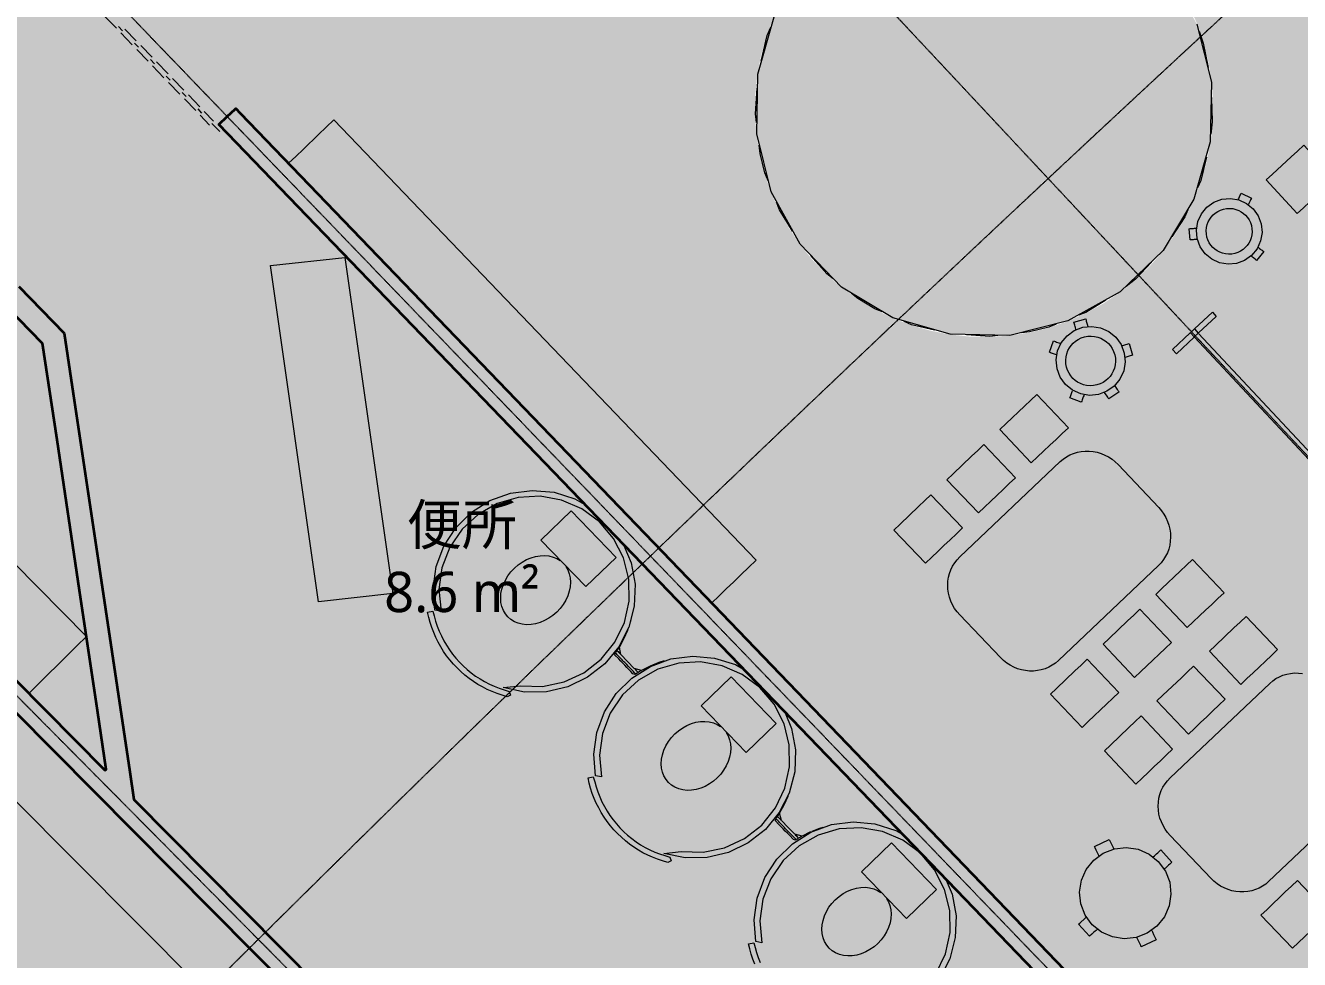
# Model space of a CAD drawing. Header units: millimetres. Extents: x -100577 to 287200, y -212120 to 238461.
# Drawn here: x 69959 to 76641, y 43158 to 48057 of the extents above; entities that cross this region are included whole.
import ezdxf

# ---------------------------------------------------------------- set-up
doc = ezdxf.new("R2010")
doc.units = ezdxf.units.MM
doc.linetypes.add('DASHDOT', pattern=[3.556, 2.54, -0.508, 0, -0.508])
for name, color, linetype, lineweight in [('01_切断（構造・壁）', 7, 'Continuous', 35), ('02_切断（家具）', 8, 'Continuous', 18), ('06_部屋の色', 8, 'Continuous', 0), ('07_切断（建具）', 7, 'Continuous', 18), ('10_見えがかり', 7, 'Continuous', 13), ('11_見えがかり（家具）', 8, 'Continuous', 9), ('40_通り芯', 1, 'DASHDOT', 9), ('60_部屋名・面積', 7, 'Continuous', 13), ('70_断面の位置', 6, 'DASHDOT', 9)]:
    doc.layers.add(name, color=color, linetype=linetype, lineweight=lineweight)
doc.styles.add('JP', font='NotoSansCJKjp-Regular.otf')

msp = doc.modelspace()

# ---------------------------------------------------------------- hatches: boundary and pattern name
at = {"layer": '02_切断（家具）'}
msp.add_hatch(color=8, dxfattribs=at).paths.add_polyline_path([(67074.3, 47488.2), (67125.2, 47538.5), (67379.3, 47789.8), (67862.4, 47300.3), (70277.9, 44852.4), (70227.6, 44802.7), (69976.1, 44553.9), (67557.9, 46999.2)])
at = {"layer": '06_部屋の色', "true_color": 0xe9dfcf}
for points in [[(72573.6, 54580.1), (81121.7, 45167.3), (80091.1, 44217.5), (80114.8, 44191.8), (79084.4, 43242.2), (79060.5, 43267.7), (75806.3, 46747.5), (75857.8, 46797.3), (75926.6, 46876.4), (75988.2, 46961.2), (76042.2, 47051.1), (76088.1, 47145.3), (76125.7, 47243.1), (76154.6, 47343.9), (76174.6, 47446.8), (76185.6, 47551.1), (76187.4, 47655.9), (76180.1, 47760.5), (76163.7, 47864), (76138.3, 47965.7), (76104.2, 48064.8), (76061.6, 48160.6), (76010.7, 48252.3), (75952.1, 48339.2), (75886.1, 48420.7), (75813.3, 48496.1), (75734.2, 48564.8), (75649.4, 48626.5), (75559.5, 48680.4), (75465.3, 48726.4), (75367.4, 48764), (75266.7, 48792.9), (75163.8, 48812.9), (75059.5, 48823.8), (74954.7, 48825.7), (74850.1, 48818.3), (74746.6, 48801.9), (74644.9, 48776.6), (74545.8, 48742.5), (74450, 48699.8), (74358.3, 48649), (74271.4, 48590.4), (74189.9, 48524.4), (74166.1, 48501.4), (70375.6, 52554.5)], [(68641.1, 50908.4), (70375.6, 52554.5), (74166.1, 48501.4), (74114.5, 48451.6), (74045.7, 48372.5), (73984.1, 48287.7), (73930.1, 48197.8), (73884.2, 48103.6), (73846.6, 48005.7), (73817.7, 47904.9), (73797.7, 47802), (73786.8, 47697.8), (73784.9, 47593), (73792.2, 47488.4), (73808.6, 47384.9), (73834, 47283.1), (73868.1, 47184), (73910.8, 47088.3), (73961.6, 46996.6), (74020.2, 46909.7), (74086.2, 46828.2), (74159, 46752.8), (74238.1, 46684), (74322.9, 46622.4), (74412.8, 46568.4), (74507, 46522.4), (74604.9, 46484.9), (74705.6, 46456), (74808.5, 46436), (74912.8, 46425), (75017.6, 46423.2), (75122.2, 46430.5), (75225.7, 46446.9), (75327.4, 46472.3), (75426.6, 46506.4), (75522.3, 46549), (75614, 46599.9), (75700.9, 46658.5), (75782.4, 46724.4), (75806.3, 46747.5), (79060.5, 43267.7), (78044, 42303), (78068.1, 42277.6), (77051.7, 41313.1), (77027.4, 41338.3), (67549.2, 51180.5), (67984.8, 51593.9)], [(75022.7, 39379.3), (65401.5, 49081.7), (67549.2, 51180.5), (77027.4, 41338.3), (76025.1, 40358.8), (76049.5, 40333.7), (75047.4, 39354.4)], [(68009.5, 49121.6), (68121.8, 49230.8), (68234.1, 49339.9), (68306.9, 49410.5), (68444.3, 49543.5), (68459.1, 49557.8), (68467.2, 49565.7), (68797.1, 49884.2), (71155.8, 47434.9), (71503.1, 44985.9), (74997.7, 41409.8), (74944.7, 41358), (74848.9, 41264.2), (74569, 40989.6), (74520.3, 40941.7), (74421.2, 40844.2), (74404.4, 40827.5), (74308.6, 40733.1), (74282.4, 40707.2), (73991.7, 40419.6), (70470.5, 43970.6), (70105.3, 46416.3), (67729, 48848), (67730.5, 48849.4), (67932.6, 49046.7)], [(65401.5, 49081.7), (75022.7, 39379.3), (74034.8, 38385.2), (74059.6, 38360.5), (73071.9, 37366.6), (73046.9, 37391.1), (69643.3, 40724.5), (69656.9, 40737.7), (69725.7, 40816.8), (69787.3, 40901.6), (69841.3, 40991.4), (69887.2, 41085.7), (69924.8, 41183.5), (69953.7, 41284.3), (69973.7, 41387.2), (69984.7, 41491.5), (69986.5, 41596.3), (69979.2, 41700.8), (69962.8, 41804.4), (69937.4, 41906.1), (69903.3, 42005.2), (69860.7, 42101), (69809.8, 42192.7), (69751.2, 42279.6), (69685.2, 42361), (69612.4, 42436.4), (69533.3, 42505.2), (69448.5, 42566.8), (69358.6, 42620.8), (69264.4, 42666.8), (69166.6, 42704.4), (69065.8, 42733.3), (68962.9, 42753.3), (68858.6, 42764.2), (68753.8, 42766), (68649.2, 42758.7), (68545.7, 42742.3), (68444, 42717), (68344.9, 42682.8), (68249.1, 42640.2), (68157.4, 42589.4), (68070.5, 42530.8), (67989, 42464.8), (67927.2, 42405.1), (63284.8, 46951.8)]]:
    msp.add_hatch(color=8, dxfattribs=at).paths.add_polyline_path(points)
at = {"layer": '06_部屋の色', "true_color": 0x6fa96e}
h = msp.add_hatch(color=8, dxfattribs=at)
h.paths.add_polyline_path([(70957.1, 51933.9), (71070.8, 52040.2), (71300, 52253.9), (71529.5, 52467.2), (71759.4, 52680.2), (71989.5, 52892.8), (72220, 53105), (72450.9, 53316.9), (72682, 53528.5), (72913.5, 53739.7), (73145.3, 53950.5), (80137, 46251.4), (79917, 46051.3), (79697.4, 45851), (79478.1, 45650.2), (79259, 45449.2), (79040.3, 45247.8), (78821.9, 45046), (78603.8, 44843.9), (78386, 44641.5), (78168.6, 44438.8), (78060.7, 44337.9), (78060.7, 44337.9), (78060.7, 44337.9), (78060.7, 44337.9), (77951.4, 44235.7), (77734.6, 44032.3), (77518, 43828.5), (77301.8, 43624.4), (77085.9, 43420), (76870.3, 43215.3), (76655.1, 43010.2), (76440.1, 42804.8), (76225.5, 42599), (76011.1, 42393), (68797.1, 49884.2), (69023, 50101.3), (69249.2, 50318.2), (69475.7, 50534.6), (69702.6, 50750.8), (69929.8, 50966.6), (70157.4, 51182), (70385.2, 51397.1), (70613.4, 51611.8), (70842, 51826.2), (70953.5, 51930.5)])
h.paths.add_polyline_path([(73784.9, 47593), (73792.2, 47488.4), (73808.6, 47384.9), (73834, 47283.1), (73868.1, 47184), (73910.8, 47088.3), (73961.6, 46996.6), (74020.2, 46909.7), (74086.2, 46828.2), (74159, 46752.8), (74238.1, 46684), (74322.9, 46622.4), (74412.8, 46568.4), (74507, 46522.4), (74604.9, 46484.9), (74705.6, 46456), (74808.5, 46436), (74912.8, 46425), (75017.6, 46423.2), (75122.2, 46430.5), (75225.7, 46446.9), (75327.4, 46472.3), (75426.6, 46506.4), (75522.3, 46549), (75614, 46599.9), (75700.9, 46658.5), (75782.4, 46724.4), (75803.3, 46744.6), (75806.8, 46748), (75806.8, 46748), (75857.8, 46797.3), (75926.6, 46876.4), (75988.2, 46961.2), (76042.2, 47051.1), (76088.1, 47145.3), (76125.7, 47243.1), (76154.6, 47343.9), (76174.6, 47446.8), (76185.6, 47551.1), (76187.4, 47655.9), (76180.1, 47760.5), (76163.7, 47864), (76138.3, 47965.7), (76104.2, 48064.8), (76061.6, 48160.6), (76010.7, 48252.3), (75952.1, 48339.2), (75886.1, 48420.7), (75813.3, 48496.1), (75734.2, 48564.8), (75649.4, 48626.5), (75559.5, 48680.4), (75465.3, 48726.4), (75367.4, 48764), (75266.7, 48792.9), (75163.8, 48812.9), (75059.5, 48823.8), (74954.7, 48825.7), (74850.1, 48818.3), (74746.6, 48801.9), (74644.9, 48776.6), (74545.8, 48742.5), (74450, 48699.8), (74358.3, 48649), (74271.4, 48590.4), (74189.9, 48524.4), (74166.6, 48501.9), (74114.5, 48451.6), (74045.7, 48372.5), (73984.1, 48287.7), (73930.1, 48197.8), (73884.2, 48103.6), (73846.6, 48005.7), (73817.7, 47904.9), (73797.7, 47802), (73786.8, 47697.8)], flags=0)
at = {"layer": '06_部屋の色', "true_color": 0xd9d3ec}
msp.add_hatch(color=8, dxfattribs=at).paths.add_polyline_path([(67114.4, 48244.8), (67226, 48354.7), (67337.7, 48464.5), (67449.4, 48574.2), (67561.3, 48683.9), (67673.2, 48793.4), (67729, 48848), (70105.3, 46416.3), (70470.5, 43970.6), (66668.9, 47804.4), (66780.1, 47914.6), (66891.4, 48024.8), (67002.9, 48134.9)])
at = {"layer": '06_部屋の色', "true_color": 0x6fa96e}
msp.add_hatch(color=8, dxfattribs=at).paths.add_polyline_path([(74546.5, 48740.5), (74850.5, 48816.3), (75163.7, 48810.8), (75464.8, 48724.5), (75733.3, 48563.1), (75950.9, 48337.8), (76102.8, 48063.8), (76178.6, 47759.9), (76173.1, 47446.6), (76086.8, 47145.5), (75925.4, 46877), (75700.1, 46659.4), (75426.1, 46507.5), (75122.2, 46431.7), (74808.9, 46437.2), (74507.8, 46523.5), (74239.3, 46684.9), (74021.7, 46910.2), (73869.8, 47184.2), (73794, 47488.2), (73799.5, 47801.4), (73885.8, 48102.5), (74047.2, 48371), (74272.5, 48588.6)])
at = {"layer": '06_部屋の色', "true_color": 0x86bc78}
h = msp.add_hatch(color=8, dxfattribs=at)
h.paths.add_polyline_path([(64569.9, 45692.3), (64680.2, 45804.9), (64899.8, 46028.4), (65119.7, 46251.6), (65340, 46474.5), (65560.6, 46697), (65781.6, 46919.1), (66002.9, 47141), (66224.5, 47362.5), (66446.5, 47583.6), (66668.9, 47804.4), (73991.7, 40419.6), (73780.7, 40210), (73570.1, 40000.2), (73359.8, 39790), (73149.8, 39579.6), (72940.1, 39368.8), (72730.8, 39157.6), (72521.8, 38946.2), (72313.1, 38734.4), (72104.7, 38522.3), (72000, 38415.4), (71896.7, 38309.9), (71689, 38097.1), (71481.6, 37884.1), (71274.5, 37670.7), (71067.8, 37457), (70861.4, 37243), (70655.4, 37028.7), (70449.6, 36814), (70244.2, 36599.1), (70039.1, 36383.8), (62503.3, 43551.2), (62719.4, 43778), (62935.9, 44004.6), (63152.7, 44230.8), (63369.9, 44456.7), (63587.4, 44682.2), (63805.3, 44907.4), (64023.5, 45132.3), (64242, 45356.8), (64460.9, 45581), (64566.4, 45688.7)])
h.paths.add_polyline_path([(67585.9, 41638.2), (67584, 41533.4), (67591.3, 41428.8), (67607.7, 41325.2), (67633.1, 41223.5), (67667.2, 41124.4), (67709.9, 41028.6), (67760.7, 40937), (67819.3, 40850), (67885.3, 40768.6), (67958.1, 40693.2), (68037.2, 40624.4), (68122, 40562.8), (68211.9, 40508.8), (68306.1, 40462.8), (68404, 40425.3), (68504.7, 40396.4), (68607.7, 40376.4), (68711.9, 40365.4), (68816.7, 40363.6), (68921.3, 40370.9), (69024.8, 40387.3), (69126.6, 40412.6), (69225.7, 40446.8), (69321.4, 40489.4), (69413.1, 40540.2), (69500, 40598.9), (69581.5, 40664.8), (69639.1, 40720.4), (69642.8, 40724), (69656.9, 40737.7), (69725.7, 40816.8), (69787.3, 40901.6), (69841.3, 40991.4), (69887.2, 41085.7), (69924.8, 41183.5), (69953.7, 41284.3), (69973.7, 41387.2), (69984.7, 41491.5), (69986.5, 41596.3), (69979.2, 41700.8), (69962.8, 41804.4), (69937.4, 41906.1), (69903.3, 42005.2), (69860.7, 42101), (69809.8, 42192.7), (69751.2, 42279.6), (69685.2, 42361), (69612.4, 42436.4), (69533.3, 42505.2), (69448.5, 42566.8), (69358.6, 42620.8), (69264.4, 42666.8), (69166.6, 42704.4), (69065.8, 42733.3), (68962.9, 42753.3), (68858.6, 42764.2), (68753.8, 42766), (68649.2, 42758.7), (68545.7, 42742.3), (68444, 42717), (68344.9, 42682.8), (68249.1, 42640.2), (68157.4, 42589.4), (68070.5, 42530.8), (67989, 42464.8), (67926.7, 42404.6), (67913.6, 42392), (67844.9, 42312.8), (67783.2, 42228), (67729.2, 42138.2), (67683.3, 42044), (67645.7, 41946.1), (67616.8, 41845.3), (67596.8, 41742.4)], flags=0)
at = {"layer": '06_部屋の色', "true_color": 0xd5ebee}
msp.add_hatch(color=8, dxfattribs=at).paths.add_polyline_path([(75263.8, 41669.4), (75157.3, 41565.7), (75051, 41461.9), (74997.7, 41409.8), (71503.1, 44985.9), (71155.8, 47434.9), (76011.1, 42393), (75904.1, 42289.8), (75797.2, 42186.6), (75690.4, 42083.3), (75583.6, 41980), (75476.9, 41876.5), (75370.3, 41773)])

# ---------------------------------------------------------------- linework, layer by layer
at = {"layer": '01_切断（構造・壁）'}
for points in [[(71977.9, 42365.9), (69692.7, 44669.1), (66667.9, 47717.7), (62589.4, 43553.3)], [(75890.9, 42603.2), (75877.8, 42590.6), (75837.2, 42551.5), (75808.2, 42523.6), (75805.9, 42521.3), (75523.8, 42814.1), (74025.3, 44369.2), (74025.3, 44369.2), (70973, 47537), (71017, 47579.3), (71057.9, 47618.7), (71061, 47621.7), (71083.9, 47597.8), (73477.4, 45110.9), (73477.4, 45110.9), (75890.9, 42603.2), (75890.9, 42603.2), (75890.9, 42603.2)], [(69589.2, 44943.6), (70375, 44150.7), (70382.5, 44154.4), (70336.3, 44464.1), (70242.1, 45093.8), (70124, 45884), (70048.6, 46388.9), (69676, 46769.9)], [(69923.9, 46687.6), (70162.1, 46443.7), (70209.4, 46126.2), (70345.1, 45217), (70505.4, 44142), (70527, 43997.3), (71107.5, 43411.5), (72061.6, 42448.8)]]:
    msp.add_lwpolyline(points, dxfattribs=at)
at = {"layer": '02_切断（家具）'}
msp.add_lwpolyline([(67074.3, 47488.2), (67125.2, 47538.5), (67379.3, 47789.8), (67862.4, 47300.3), (70277.9, 44852.4), (70227.6, 44802.7), (69976.1, 44553.9), (67557.9, 46999.2), (67074.3, 47488.2)], dxfattribs=at)
at = {"layer": '07_切断（建具）'}
for points in [[(70447.1, 48050.9), (70468, 48029.3)], [(70530.4, 47964.5), (70551.2, 47942.9)], [(70613.7, 47878.1), (70634.5, 47856.5)], [(70717.8, 47770.1), (70697, 47791.7)], [(70801.1, 47683.7), (70780.2, 47705.3)], [(70884.3, 47597.3), (70863.5, 47618.9)], [(70936.4, 47543.3), (70978, 47500.1)]]:
    msp.add_lwpolyline(points, dxfattribs=at)
at = {"layer": '10_見えがかり'}
for points in [[(70435.2, 48042.2), (70375.5, 48104.1)], [(70518.5, 47955.8), (70458.8, 48017.7)], [(70479.9, 48038.1), (70539.6, 47976.2)], [(73817.2, 47870.5), (73849.5, 48004.8)], [(73849.5, 48004.8), (73867.9, 48047.1)], [(76114.1, 48026.9), (76135.4, 47964.9), (76161.6, 47836.3)], [(70601.7, 47869.4), (70542, 47931.3)], [(70563.2, 47951.7), (70622.9, 47889.8)], [(70646.5, 47865.3), (70706.1, 47803.4)], [(70685, 47783), (70625.3, 47844.9)], [(70768.3, 47696.6), (70708.6, 47758.5)], [(70729.7, 47778.9), (70789.4, 47717)], [(73793.1, 47548), (73787.9, 47593), (73796.2, 47728.5)], [(70851.6, 47610.2), (70791.9, 47672.1)], [(70813, 47692.5), (70872.7, 47630.5)], [(76179.2, 47679.8), (76182.6, 47551.2), (76175.8, 47487.2)], [(70924.4, 47534.6), (70875.2, 47585.7)], [(70896.3, 47606.1), (70945.5, 47554.9)], [(73853.2, 47242.6), (73836.9, 47284), (73811.6, 47385.5), (73806.5, 47429.7)], [(76152.4, 47366.9), (76122.9, 47244.1), (76106, 47205.4)], [(73981.7, 46978.2), (73913.5, 47089.6), (73897.5, 47130.2)], [(76056.1, 47090.6), (76039.5, 47052.5), (75970.9, 46948.7)], [(74194.6, 46728.3), (74161.1, 46755), (74076.2, 46850.9)], [(75865.1, 46816), (75780.4, 46726.7), (75732.5, 46687.9)], [(74452.8, 46554.3), (74414.2, 46571), (74324.6, 46624.9), (74291.7, 46651.1)], [(75625.3, 46615.6), (75521, 46551.7), (75482.9, 46536.7)], [(74726.5, 46458.7), (74605.8, 46487.7), (74567.8, 46504.3)], [(75364.6, 46490.1), (75326.6, 46475.1), (75225.1, 46449.8), (75184.5, 46445.2)], [(75058.3, 46430.8), (75017.5, 46426.2), (74894.9, 46433.7)], [(72099.6, 44872.7), (72089.7, 44898.8), (72081, 44925.3), (72073.7, 44952.3), (72067.7, 44979.5), (72095.1, 44984.9), (72102.7, 44960), (72110, 44933.1), (72118.7, 44906.6), (72128.8, 44880.6), (72140.3, 44855.1), (72153, 44830.3), (72167, 44806.1), (72182.2, 44782.7), (72198.6, 44760.1), (72216.2, 44738.4), (72234.8, 44717.7), (72254.5, 44697.9), (72275.2, 44679.2), (72296.8, 44661.5), (72319.4, 44645), (72342.7, 44629.7), (72366.8, 44615.6), (72391.6, 44602.8), (72417, 44591.3), (72443, 44581.1), (72469.5, 44572.3), (72496.4, 44564.8), (72502.9, 44545.5), (72485.2, 44536.7), (72458.4, 44544.3), (72431.9, 44553.2), (72405.9, 44563.4), (72380.5, 44574.9), (72355.6, 44587.6), (72331.4, 44601.5), (72307.9, 44616.5), (72285.2, 44632.7), (72263.3, 44650), (72242.2, 44668.3), (72222.1, 44687.7), (72202.9, 44708), (72184.8, 44729.2), (72167.7, 44751.3), (72151.8, 44774.2), (72136.9, 44797.8), (72123.3, 44822.2), (72110.8, 44847.1), (72099.6, 44872.7)], [(72941.5, 44003.6), (72931.5, 44029.6), (72922.8, 44056.2), (72915.5, 44083.1), (72909.5, 44110.4), (72936.9, 44115.7), (72944.5, 44090.9), (72951.8, 44064), (72960.6, 44037.5), (72970.7, 44011.4), (72982.1, 43986), (72994.8, 43961.1), (73008.8, 43937), (73024, 43913.6), (73040.4, 43891), (73058, 43869.3), (73076.6, 43848.5), (73096.3, 43828.7), (73117, 43810), (73138.7, 43792.4), (73161.2, 43775.9), (73184.5, 43760.6), (73208.6, 43746.5), (73233.4, 43733.7), (73258.8, 43722.2), (73284.8, 43712), (73311.3, 43703.1), (73338.2, 43695.7), (73344.7, 43676.3), (73327.1, 43667.6), (73300.2, 43675.2), (73273.8, 43684.1), (73247.8, 43694.3), (73222.3, 43705.7), (73197.5, 43718.4), (73173.2, 43732.3), (73149.7, 43747.4), (73127, 43763.6), (73105.1, 43780.8), (73084, 43799.2), (73063.9, 43818.5), (73044.8, 43838.8), (73026.6, 43860), (73009.6, 43882.1), (72993.6, 43905), (72978.8, 43928.7), (72965.1, 43953), (72952.7, 43978), (72941.5, 44003.6)], [(73783.3, 43134.4), (73773.3, 43160.5), (73764.7, 43187), (73757.3, 43214), (73751.3, 43241.2), (73778.7, 43246.6), (73786.3, 43221.7), (73793.7, 43194.8), (73802.4, 43168.3), (73812.5, 43142.3)]]:
    msp.add_lwpolyline(points, dxfattribs=at)
at = {"layer": '11_見えがかり（家具）'}
for points in [[(76102.8, 48063.8), (76178.6, 47759.9), (76173.1, 47446.6), (76086.8, 47145.5), (75925.4, 46877), (75700.1, 46659.4), (75426.1, 46507.5), (75122.2, 46431.7), (74808.9, 46437.2), (74507.8, 46523.5), (74239.3, 46684.9), (74021.7, 46910.2), (73869.8, 47184.2), (73794, 47488.2), (73799.5, 47801.4), (73885.8, 48102.5)], [(71416.2, 47408.3), (71495.8, 47484.9), (71535.7, 47523.1), (71575.5, 47561.3), (73790.7, 45252), (73751.5, 45214.4), (73712.3, 45176.8), (73673.1, 45139.1), (73633.9, 45101.5), (73594.8, 45063.8), (73558.8, 45029.2)], [(72304.7, 46332.3), (71340.6, 47335.6), (71376.4, 47370), (71416.2, 47408.3)], [(76662.3, 47100.8), (76629.6, 47070.5), (76466.4, 47246.5), (76499.2, 47276.8), (76597.5, 47367.9), (76630.2, 47398.2), (76663, 47428.6), (76826, 47252.4), (76793.2, 47222.1), (76760.5, 47191.8), (76727.8, 47161.4), (76695, 47131.1), (76662.3, 47100.8)], [(76191.5, 47129.7), (76233.7, 47145.4), (76278.5, 47149.6), (76322.8, 47142.1), (76363.7, 47123.4), (76398.4, 47094.8), (76424.5, 47058.1), (76440.2, 47016), (76444.5, 46971.2), (76437, 46926.8), (76418.3, 46885.9), (76389.6, 46851.2), (76353, 46825.1), (76310.8, 46809.4), (76266, 46805.2), (76221.7, 46812.6), (76180.7, 46831.3), (76146.1, 46860), (76120, 46896.6), (76104.3, 46938.8), (76100, 46983.6), (76107.5, 47028), (76126.2, 47068.9), (76154.8, 47103.6), (76191.5, 47129.7)], [(76319.6, 47144.7), (76321.3, 47148.3), (76323.7, 47153.2), (76328.4, 47163), (76330.7, 47167.9), (76333, 47172.8), (76335.4, 47177.7)], [(76335.4, 47177.7), (76389, 47152), (76386.6, 47147.1), (76384.3, 47142.2), (76381.9, 47137.3), (76377.2, 47127.5), (76374.9, 47122.6), (76372.9, 47118.5)], [(76169.8, 47040.4), (76178.1, 47052.3), (76187.8, 47063.1), (76199.2, 47073), (76212.3, 47081.7), (76226.7, 47088.8), (76242.3, 47093.9), (76258.6, 47096.9), (76275.2, 47097.7), (76291.5, 47096.2), (76307.2, 47092.5), (76321.9, 47087), (76335.3, 47079.9), (76347.1, 47071.6), (76357.9, 47061.9), (76367.9, 47050.4), (76376.5, 47037.4), (76383.6, 47022.9), (76388.8, 47007.3), (76391.8, 46991), (76392.5, 46974.5), (76391, 46958.1), (76387.4, 46942.4), (76381.8, 46927.7), (76374.7, 46914.4), (76366.4, 46902.5), (76356.7, 46891.7), (76345.3, 46881.8), (76332.2, 46873.1), (76317.7, 46866), (76302.2, 46860.8), (76285.9, 46857.8), (76269.3, 46857.1), (76253, 46858.6), (76237.3, 46862.3), (76222.6, 46867.8), (76209.2, 46874.9), (76197.3, 46883.2), (76186.6, 46892.9), (76176.6, 46904.4), (76167.9, 46917.4), (76160.9, 46931.9), (76155.7, 46947.5), (76152.7, 46963.8), (76152, 46980.3), (76153.5, 46996.7), (76157.1, 47012.4), (76162.6, 47027), (76169.8, 47040.4)], [(76103.7, 46934.7), (76094.3, 46934), (76088.8, 46933.6), (76083.4, 46933.2), (76078, 46932.8), (76067.2, 46931.9), (76062.7, 46991.2), (76068.1, 46991.6)], [(76068.1, 46991.6), (76073.5, 46992), (76078.9, 46992.4), (76084.3, 46992.8), (76089.7, 46993.2), (76099.7, 46994)], [(76424.2, 46894), (76427.8, 46891.1), (76432, 46887.7), (76436.2, 46884.3), (76440.5, 46881), (76444.7, 46877.6), (76449, 46874.2), (76453.2, 46870.8), (76416.1, 46824.4), (76411.9, 46827.8), (76407.6, 46831.2), (76399.2, 46837.9), (76394.9, 46841.3), (76390.7, 46844.7), (76387.5, 46847.2)], [(71243.3, 46797.2), (71633.9, 46840.6), (71884.7, 45078.7), (71495.9, 45034.7), (71243.3, 46797.2)], [(75458.1, 46501), (75519.8, 46517.5), (75521.3, 46511.9), (75522.7, 46506.5), (75524.2, 46500.8), (75525.7, 46495.2), (75527.2, 46489.6), (75530.2, 46478.5)], [(76091.1, 46466.6), (76183.9, 46553.3), (76204.4, 46531.4), (76111.6, 46444.7)], [(75459.8, 46457.2), (75504, 46473.9), (75551, 46478.6), (75597.7, 46471), (75640.8, 46451.6), (75677.3, 46421.7), (75704.9, 46383.3), (75721.6, 46339.1), (75726.4, 46292.1), (75718.7, 46245.5), (75699.3, 46202.4), (75669.4, 46165.8), (75631, 46138.2), (75586.9, 46121.5), (75539.8, 46116.8), (75493.2, 46124.4), (75450.1, 46143.8), (75413.6, 46173.7), (75386, 46212.1), (75369.2, 46256.3), (75364.5, 46303.3), (75372.1, 46349.9), (75391.6, 46393), (75421.5, 46429.6), (75459.8, 46457.2)], [(75468.4, 46462.5), (75465.6, 46473.2), (75464.1, 46478.7), (75462.6, 46484.3), (75461.1, 46489.9), (75459.6, 46495.4), (75458.1, 46501)], [(75974.5, 46357.5), (76067.2, 46444.2)], [(76068.7, 46445.6), (76089.6, 46465.2), (76110.1, 46443.3), (76089.2, 46423.7), (76068.7, 46445.6)], [(75366.7, 46329), (75361.3, 46330.9), (75350.5, 46334.9), (75339.6, 46338.8), (75334.2, 46340.8), (75328.8, 46342.8), (75350.7, 46402.7), (75356.1, 46400.7), (75361.5, 46398.8)], [(75361.5, 46398.8), (75366.9, 46396.8), (75377.8, 46392.8), (75383.2, 46390.9), (75387.7, 46389.2)], [(75434.4, 46366), (75443.4, 46378.9), (75453.9, 46390.5), (75466.3, 46401.3), (75480.5, 46410.7), (75496.1, 46418.4), (75513, 46424), (75530.7, 46427.2), (75548.6, 46428), (75566.3, 46426.4), (75583.3, 46422.4), (75599.2, 46416.4), (75613.7, 46408.7), (75626.6, 46399.7), (75638.3, 46389.2), (75649, 46376.8), (75658.5, 46362.7), (75666.1, 46347), (75671.7, 46330.1), (75675, 46312.5), (75675.8, 46294.5), (75674.1, 46276.8), (75670.2, 46259.8), (75664.2, 46243.9), (75656.5, 46229.4), (75647.5, 46216.5), (75637, 46204.8), (75624.6, 46194.1), (75610.4, 46184.7), (75594.7, 46177), (75577.9, 46171.4), (75560.2, 46168.2), (75542.3, 46167.4), (75524.5, 46169), (75507.5, 46173), (75491.6, 46178.9), (75477.2, 46186.6), (75464.3, 46195.7), (75452.6, 46206.2), (75441.8, 46218.6), (75432.4, 46232.7), (75424.8, 46248.4), (75419.2, 46265.3), (75415.9, 46282.9), (75415.1, 46300.9), (75416.8, 46318.6), (75420.7, 46335.6), (75426.7, 46351.5), (75434.4, 46366)], [(75709.2, 46377.7), (75714, 46379), (75719.5, 46380.6), (75747.2, 46388.5), (75764.7, 46327.2), (75759.2, 46325.6), (75753.6, 46324), (75748.1, 46322.4), (75742.6, 46320.9), (75737, 46319.3), (75731.5, 46317.7), (75726, 46316.1)], [(76087.7, 46422.3), (75995, 46335.6), (75974.5, 46357.5)], [(76864.8, 45594.4), (76090.6, 46422.2)], [(76111.5, 46441.8), (76885.7, 45613.9)], [(75266.5, 45794.2), (75234, 45763.6), (75069.1, 45938), (75101.6, 45968.7), (75199, 46060.7), (75231.5, 46091.3), (75264, 46122), (75428.6, 45947.4), (75396.2, 45916.8), (75363.8, 45886.1), (75331.3, 45855.5), (75298.9, 45824.9), (75266.5, 45794.2)], [(75511, 46119.5), (75509, 46114.2), (75506.9, 46108.8), (75504.9, 46103.4), (75502.8, 46098), (75500.7, 46092.7), (75498.6, 46087.3), (75496.6, 46081.9), (75437, 46104.8), (75439.1, 46110.2), (75441.2, 46115.6), (75443.2, 46120.9), (75445.3, 46126.3), (75447.4, 46131.7), (75449.4, 46137.1), (75451, 46141.2)], [(75672.4, 46166.3), (75681.3, 46153), (75684.5, 46148.2), (75687.7, 46143.4), (75689.3, 46141.1), (75691, 46138.7), (75694.2, 46133.9), (75641.3, 46098.3), (75638, 46103), (75634.8, 46107.8), (75631.6, 46112.6), (75628.4, 46117.4), (75622, 46126.9), (75618.9, 46131.5)], [(74988.8, 45531.3), (74956.5, 45500.6), (74791.2, 45674.6), (74823.6, 45705.4), (74920.9, 45797.6), (74953.3, 45828.3), (74985.7, 45859), (75150.7, 45684.7), (75118.3, 45654.1), (75085.9, 45623.4), (75053.6, 45592.7), (75021.2, 45562), (74988.8, 45531.3)], [(74797, 45142), (74800.1, 45162.7), (74805.2, 45182.9), (74812.4, 45202.5), (74821.4, 45221.1), (74832.3, 45238.7), (74844.9, 45255.1), (74859.1, 45270.1), (75386.1, 45769.7), (75401.8, 45783.1), (75418.8, 45794.8), (75436.9, 45804.7), (75456.1, 45812.7), (75476, 45818.8), (75496.4, 45822.9), (75517.3, 45824.9), (75538.4, 45824.8), (75559.4, 45822.7), (75580.3, 45818.5), (75600.7, 45812.3), (75620.5, 45804.2), (75639.5, 45794.1), (75657.5, 45782.3), (75674.3, 45768.9), (75689.9, 45753.9), (75902.5, 45528.3), (75916.5, 45511.9), (75929, 45494.3), (75939.7, 45475.6), (75948.6, 45456.1), (75955.6, 45435.8), (75960.6, 45415.1), (75963.6, 45394.1), (75964.5, 45373), (75963.4, 45352), (75960.2, 45331.3), (75955, 45311.1), (75947.9, 45291.7), (75938.8, 45273.1), (75927.9, 45255.6), (75915.3, 45239.3), (75901.1, 45224.5), (75376.1, 44726.8), (75360.5, 44713.4), (75343.6, 44701.7), (75325.6, 44691.7), (75306.5, 44683.6), (75286.7, 44677.5), (75266.3, 44673.4), (75245.5, 44671.3), (75224.4, 44671.3), (75203.4, 44673.3), (75182.6, 44677.4), (75162.1, 44683.6), (75142.3, 44691.6), (75123.3, 44701.5), (75105.2, 44713.3), (75088.3, 44726.6), (75072.7, 44741.5), (74858.7, 44965.9), (74844.6, 44982.2), (74832, 44999.7), (74821.2, 45018.3), (74812.2, 45037.8), (74805.1, 45058), (74800, 45078.8), (74796.9, 45099.8), (74795.9, 45120.9), (74797, 45142)], [(73097.6, 45329.1), (73135.2, 45239.5), (73155.7, 45126.5), (73151.5, 45011.7), (73122.6, 44900.6), (73070.4, 44798.3), (72997.4, 44709.6), (72907, 44638.7), (72803.5, 44589), (72691.7, 44562.7), (72576.8, 44561.2), (72464.4, 44584.4), (72556.4, 44593.8), (72671.1, 44590.7), (72783.6, 44613.9), (72887.8, 44662.1), (72978.3, 44732.9), (73050.2, 44822.4), (73099.8, 44925.9), (73124.5, 45038), (73123, 45152.9), (73095.3, 45264.3), (73042.9, 45366.5), (72968.6, 45454), (72876.2, 45522.3), (72770.8, 45567.7), (72657.7, 45587.8), (72543.1, 45581.7), (72432.8, 45549.5), (72332.9, 45493), (72248.4, 45415.3), (72183.9, 45320.3), (72142.8, 45213.1), (72127.2, 45099.3), (72138, 44985), (72106.3, 44990.4), (72097.3, 45104.9), (72113.3, 45218.7)], [(72113.3, 45218.7), (72153.3, 45326.3), (72215.6, 45422.8), (72297.2, 45503.6), (72394.3, 45564.9), (72502.4, 45603.9), (72616.3, 45618.7), (72730.7, 45608.5), (72840.2, 45574), (72888.3, 45546.3)], [(74711.7, 45267.8), (74679.4, 45237), (74513.8, 45410.8), (74546.2, 45441.6), (74643.2, 45534), (74675.6, 45564.8), (74707.9, 45595.5), (74873.3, 45421.6), (74841, 45390.8), (74808.6, 45360.1), (74776.3, 45329.3), (74744, 45298.6), (74711.7, 45267.8)], [(72820.5, 45512.1), (73056.5, 45267.4), (72897.4, 45113.8), (72661.1, 45358.2), (72820.5, 45512.1)], [(73101.8, 45324.2), (73131.6, 45293.4), (73201.3, 45221), (73236.1, 45184.9), (73271, 45148.7), (73305.8, 45112.6), (73340.7, 45076.4), (73375.5, 45040.2), (73410.4, 45004.1), (73445.2, 44967.9), (73480.1, 44931.7), (73514.9, 44895.6), (73549.7, 44859.4), (73619.4, 44787.1), (73654.3, 44750.9), (73689.1, 44714.8), (73714.4, 44688.6)], [(72488.9, 45170.1), (72504.7, 45191.1), (72522.7, 45210.4), (72542.6, 45227.8), (72564.1, 45242.9), (72586.8, 45255.5), (72610.3, 45265.3), (72634.2, 45272.3), (72658, 45276.2), (72681.5, 45277), (72704.2, 45274.7), (72725.6, 45269.3), (72745.5, 45261), (72762.5, 45250.4)], [(76083.9, 44929.4), (76051.7, 44899), (75886.8, 45073.3), (75919, 45103.8), (76015.9, 45195.3), (76048.1, 45225.8), (76080.4, 45256.2), (76245.1, 45081.6), (76212.9, 45051.2), (76180.6, 45020.8), (76148.4, 44990.3), (76116.1, 44959.9), (76083.9, 44929.4)], [(71261.4, 42781.7), (71222.8, 42743.4), (71184.3, 42705.1), (68926.7, 44972.9), (69005, 45050.8), (69083.3, 45128.7), (69122.5, 45167.6), (69158.4, 45203.2), (70138.6, 44216.9)], [(72793.1, 45218.8), (72803.1, 45201.4), (72810.7, 45181.3), (72815.4, 45159.7), (72816.9, 45136.9), (72815.3, 45113.5), (72810.7, 45089.8), (72803, 45066.2), (72792.4, 45043), (72779.1, 45020.8), (72763.3, 44999.9), (72745.3, 44980.5), (72725.4, 44963.2), (72704, 44948.1), (72681.3, 44935.5), (72657.9, 44925.7), (72634, 44918.7), (72610.1, 44914.8), (72586.7, 44914), (72564, 44916.2), (72542.6, 44921.6), (72522.7, 44929.9), (72504.7, 44941), (72488.9, 44954.8), (72475.6, 44971), (72465, 44989.3), (72457.3, 45009.5), (72452.6, 45031.1), (72451, 45053.8), (72452.6, 45077.2), (72457.3, 45101), (72465, 45124.6), (72475.6, 45147.8), (72488.9, 45170.1)], [(75807.9, 44668.1), (75775.8, 44637.6), (75610.5, 44811.6), (75642.7, 44842.2), (75739.4, 44933.8), (75771.6, 44964.4), (75803.9, 44994.9), (75968.9, 44820.6), (75936.7, 44790.1), (75904.5, 44759.6), (75872.3, 44729.1), (75840.1, 44698.6), (75807.9, 44668.1)], [(73132.1, 44929.4), (73133.5, 44933.5), (73135.1, 44941.1)], [(76365.5, 44631.5), (76333.4, 44601.1), (76168.5, 44775.5), (76200.7, 44805.9), (76297.3, 44897.2), (76329.5, 44927.6), (76361.7, 44958), (76526.4, 44783.4), (76494.2, 44753), (76462, 44722.6), (76429.9, 44692.3), (76397.7, 44661.9), (76365.5, 44631.5)], [(73308.9, 44724.1), (73281.1, 44716.1), (73234.4, 44697.5), (73189.8, 44674.5), (73151.6, 44685.1), (73116.7, 44721.2), (73081.7, 44757.3), (73073.4, 44796), (73097.8, 44839.8), (73117.9, 44885.8), (73118.9, 44889.1)], [(73057.9, 44761.3), (73053.4, 44766.4), (73057.6, 44772.2), (73061.7, 44778), (73066.7, 44772.9), (73071.6, 44767.8), (73076.6, 44762.7), (73079.1, 44760)], [(73062.8, 44779.7), (73064.2, 44781.7), (73071.9, 44793.3)], [(73942.8, 44452), (73977, 44370.4), (73997.6, 44257.4), (73993.3, 44142.6), (73964.4, 44031.4), (73912.2, 43929.1), (73839.2, 43840.4), (73748.8, 43769.6), (73645.3, 43719.8), (73533.5, 43693.6), (73418.7, 43692), (73306.2, 43715.2), (73398.2, 43724.6), (73513, 43721.6), (73625.4, 43744.7), (73729.6, 43793), (73820.1, 43863.7), (73892, 43953.2), (73941.6, 44056.8), (73966.3, 44168.9), (73964.8, 44283.7), (73937.1, 44395.1), (73884.7, 44497.3), (73810.4, 44584.9), (73718.1, 44653.1), (73612.6, 44698.5), (73499.6, 44718.7), (73384.9, 44712.5), (73274.7, 44680.3), (73174.7, 44623.9), (73090.2, 44546.1), (73025.7, 44451.1), (72984.6, 44343.9), (72969, 44230.1), (72979.8, 44115.8), (72948.1, 44121.3), (72939.2, 44235.8), (72955.1, 44349.5)], [(72955.1, 44349.5), (72995.1, 44457.2), (73057.4, 44553.7), (73139.1, 44634.5), (73236.2, 44695.8), (73344.2, 44734.7), (73458.1, 44749.5), (73572.5, 44739.4), (73682.1, 44704.9), (73720.4, 44682.8)], [(73160.2, 44655.8), (73156.4, 44653.2), (73145, 44657.4), (73134.3, 44668.5), (73123.6, 44679.5), (73112.9, 44690.6), (73102.2, 44701.6), (73091.5, 44712.7), (73080.8, 44723.8), (73070.1, 44734.8), (73048.7, 44756.9), (73052.7, 44764.3)], [(73154.3, 44682.3), (73155.8, 44680.8), (73160.7, 44675.7), (73170.6, 44665.5), (73168.1, 44661.2), (73162.2, 44657.2), (73156.9, 44659), (73151.9, 44664.1), (73147, 44669.2), (73142, 44674.3), (73137.1, 44679.4), (73132.1, 44684.5), (73127.2, 44689.7), (73122.2, 44694.8), (73112.3, 44705), (73107.4, 44710.1), (73102.4, 44715.2), (73097.5, 44720.4), (73092.5, 44725.5), (73087.6, 44730.6), (73077.7, 44740.8), (73072.7, 44745.9), (73067.8, 44751), (73062.8, 44756.2), (73057.9, 44761.3)], [(75532.5, 44406.2), (75500.4, 44375.6), (75334.8, 44549.3), (75367, 44580), (75463.4, 44671.8), (75495.6, 44702.4), (75527.8, 44733), (75693.1, 44559), (75661, 44528.5), (75628.9, 44497.9), (75596.7, 44467.4), (75564.6, 44436.8), (75532.5, 44406.2)], [(73187.3, 44673.1), (73182.1, 44670.1), (73171.8, 44663.6)], [(73660.4, 44641.1), (73896.4, 44396.4), (73738.3, 44243.7), (73502, 44488.2), (73660.4, 44641.1)], [(76090.2, 44370.7), (76058.1, 44340.2), (75892.8, 44514.3), (75925, 44544.8), (76021.4, 44636.2), (76053.6, 44666.7), (76085.7, 44697.2), (76250.7, 44522.9), (76218.6, 44492.5), (76186.5, 44462), (76154.4, 44431.6), (76122.3, 44401.1), (76090.2, 44370.7)], [(75900.7, 43983.6), (75903.8, 44004.3), (75908.8, 44024.4), (75915.8, 44043.9), (75924.8, 44062.4), (75935.5, 44079.9), (75948, 44096.1), (75962.1, 44111), (76484.7, 44606.5), (76500.3, 44619.8), (76517.2, 44631.4), (76535.3, 44641.2), (76554.3, 44649.1), (76574, 44655.1), (76594.4, 44659.1), (76615.2, 44661), (76636.2, 44660.8), (76657.1, 44658.6)], [(73947, 44447.2), (73971.1, 44422.2), (74005.9, 44386.1), (74040.7, 44350), (74075.5, 44313.8), (74145.1, 44241.6), (74179.9, 44205.5), (74214.6, 44169.4), (74249.4, 44133.3), (74284.2, 44097.2), (74353.8, 44025), (74388.6, 43988.9), (74423.4, 43952.8), (74458.2, 43916.7), (74493, 43880.5), (74527.8, 43844.4), (74546.5, 43825)], [(73330.9, 44301.1), (73346.6, 44322), (73364.5, 44341.2), (73384.3, 44358.5), (73405.6, 44373.5), (73428.2, 44386), (73451.6, 44395.7), (73475.4, 44402.6), (73499.2, 44406.4), (73522.6, 44407.1), (73545.2, 44404.8), (73566.6, 44399.3), (73586.4, 44391), (73603.4, 44380.4)], [(75815.3, 44109.3), (75783.3, 44078.8), (75617.7, 44252.6), (75649.8, 44283.1), (75746, 44374.8), (75778.1, 44405.3), (75810.2, 44435.8), (75975.6, 44261.9), (75943.5, 44231.4), (75911.5, 44200.9), (75879.4, 44170.4), (75847.3, 44139.9), (75815.3, 44109.3)], [(73634, 44348.7), (73644, 44331.4), (73651.7, 44311.3), (73656.4, 44289.7), (73658, 44267.1), (73656.5, 44243.7), (73651.9, 44220.1), (73644.3, 44196.5), (73633.8, 44173.5), (73620.6, 44151.4), (73605, 44130.5), (73587.1, 44111.3), (73567.3, 44094.1), (73546, 44079.1), (73523.5, 44066.6), (73500.1, 44056.9), (73476.3, 44050.1), (73452.6, 44046.2), (73429.2, 44045.5), (73406.6, 44047.8), (73385.2, 44053.2), (73365.3, 44061.5), (73347.3, 44072.7), (73331.6, 44086.5), (73318.3, 44102.6), (73307.6, 44120.9), (73299.9, 44141.1), (73295.2, 44162.6), (73293.5, 44185.3), (73295, 44208.6), (73299.6, 44232.3), (73307.2, 44255.9), (73317.7, 44278.9), (73330.9, 44301.1)], [(76999.7, 44061.3), (76479.1, 43567.7), (76463.6, 43554.4), (76446.8, 43542.8), (76428.9, 43533), (76410, 43525), (76390.3, 43519), (76369.9, 43515), (76349.2, 43513), (76328.3, 43513.1), (76307.3, 43515.2), (76286.6, 43519.4), (76266.2, 43525.5), (76246.4, 43533.6), (76227.4, 43543.6), (76209.4, 43555.3), (76192.5, 43568.7), (76176.9, 43583.6), (75962.9, 43808), (75948.8, 43824.3), (75936.2, 43841.8), (75925.4, 43860.4), (75916.3, 43879.9), (75909.2, 43900), (75904, 43920.7), (75900.9, 43941.6), (75899.8, 43962.7), (75900.7, 43983.6)], [(74076.1, 43827.8), (74031.8, 43805.2), (73993.5, 43815.1), (73958.6, 43851.1), (73923.7, 43887.1), (73914.2, 43925.7), (73938.6, 43969.5), (73958.6, 44015.4), (73958.7, 44016)], [(73899.4, 43891.7), (73894.8, 43896.9), (73899, 43902.6), (73903.1, 43908.4), (73908.1, 43903.3), (73913, 43898.2), (73917.9, 43893.1), (73921, 43890)], [(73904.2, 43910.1), (73905.4, 43911.8), (73912.8, 43923.1)], [(74733.9, 43084.1), (74783.5, 43187.6), (74808.2, 43299.7), (74806.6, 43414.6), (74778.9, 43526), (74726.5, 43628.2), (74652.2, 43715.7), (74559.9, 43784), (74454.4, 43829.4), (74341.4, 43849.5), (74226.7, 43843.4), (74116.5, 43811.2), (74016.5, 43754.7), (73932.1, 43677), (73867.6, 43582), (73826.4, 43474.7), (73810.9, 43361), (73821.6, 43246.7), (73789.9, 43252.1), (73781, 43366.6), (73796.9, 43480.4)], [(73796.9, 43480.4), (73837, 43588), (73899.3, 43684.5), (73980.9, 43765.3), (74078, 43826.6), (74186, 43865.6), (74299.9, 43880.4), (74414.3, 43870.2), (74523.9, 43835.7), (74552.5, 43819.3)], [(74001.6, 43786.3), (73998, 43783.8), (73986.7, 43787.8), (73965.3, 43809.9), (73954.6, 43820.9), (73944, 43832), (73933.3, 43843), (73922.6, 43854), (73911.9, 43865), (73890.6, 43887.1), (73894.3, 43894.6)], [(73996.1, 43812.3), (74002.1, 43806.2), (74007, 43801.1), (74012, 43796), (74009.6, 43791.7), (74003.6, 43787.7), (73998.3, 43789.5), (73993.4, 43794.6), (73983.5, 43804.8), (73978.6, 43809.9), (73973.6, 43815), (73968.7, 43820.1), (73963.7, 43825.3), (73958.8, 43830.4), (73953.8, 43835.5), (73948.9, 43840.6), (73943.9, 43845.7), (73939, 43850.8), (73934, 43855.9), (73929.1, 43861), (73924.1, 43866.2), (73919.2, 43871.3), (73914.2, 43876.4), (73909.3, 43881.5), (73904.3, 43886.6), (73899.4, 43891.7)], [(74140.3, 43851.2), (74123.1, 43846.3), (74083.2, 43830.6)], [(74029.1, 43803.8), (74023.7, 43800.6), (74013.1, 43793.9)], [(75565.5, 43751.9), (75643.3, 43788.1), (75646.5, 43781.2), (75653, 43767.2), (75656.3, 43760.3), (75662.8, 43746.3), (75665.8, 43739.9)], [(74500.3, 43770.1), (74736.3, 43525.4), (74579.2, 43373.6), (74342.9, 43618.1), (74500.3, 43770.1)], [(75611.9, 43716.8), (75670.2, 43739.5), (75732.4, 43746.3), (75794.3, 43736.8), (75851.6, 43711.6), (75900.4, 43672.4), (75937.4, 43622), (75960, 43563.6), (75966.8, 43501.5), (75957.3, 43439.6), (75932.1, 43382.3), (75893, 43333.5), (75842.5, 43296.5), (75784.2, 43273.9), (75722, 43267), (75660.1, 43276.6), (75602.9, 43301.8), (75554.1, 43340.9), (75517.1, 43391.4), (75494.4, 43449.7), (75487.6, 43511.9), (75497.1, 43573.7), (75522.3, 43631), (75561.5, 43679.8), (75611.9, 43716.8)], [(75588.7, 43702.2), (75588.3, 43703.1), (75585, 43710.1), (75578.5, 43724), (75575.3, 43731), (75568.8, 43744.9), (75565.5, 43751.9)], [(75873.7, 43696.3), (75880.1, 43702.1), (75885.8, 43707.3), (75891.6, 43712.4), (75897.3, 43717.5), (75903, 43722.7), (75908.7, 43727.8), (75914.4, 43733), (75971.8, 43669.2), (75966.1, 43664.1), (75960.4, 43658.9), (75954.7, 43653.8), (75949, 43648.6), (75943.3, 43643.5), (75937.5, 43638.3), (75931.8, 43633.2), (75931.7, 43633.1)], [(74788, 43574.8), (74818.9, 43501.2), (74839.4, 43388.2), (74835.1, 43273.4), (74806.2, 43162.3), (74754, 43060)], [(76636.1, 43247.7), (76604.3, 43217.4), (76438.7, 43391.1), (76470.6, 43421.5), (76566.2, 43512.6), (76598.2, 43542.9), (76630.1, 43573.3), (76795.4, 43399.3), (76763.5, 43369), (76731.7, 43338.7), (76699.8, 43308.4), (76668, 43278.1), (76636.1, 43247.7)], [(74172.9, 43432.1), (74188.5, 43452.9), (74206.3, 43472), (74225.9, 43489.2), (74247.2, 43504.1), (74269.7, 43516.4), (74292.9, 43526.1), (74316.6, 43532.8), (74340.4, 43536.6), (74363.7, 43537.2), (74386.2, 43534.8), (74407.6, 43529.3), (74427.4, 43520.9), (74444.3, 43510.4)], [(74792.1, 43570.1), (74810.6, 43551), (74845.3, 43514.9), (74880.1, 43478.9), (74914.8, 43442.8), (74949.6, 43406.8), (74984.3, 43370.7), (75019, 43334.6), (75088.5, 43262.5), (75192.8, 43154.4), (75227.5, 43118.3), (75297, 43046.2), (75331.7, 43010.2), (75378.7, 42961.4)], [(74474.9, 43478.6), (74484.9, 43461.4), (74492.7, 43441.3), (74497.4, 43419.8), (74499.1, 43397.2), (74497.7, 43373.9), (74493.1, 43350.4), (74485.6, 43326.9), (74475.3, 43304), (74462.2, 43282), (74446.6, 43261.2), (74428.9, 43242.1), (74409.2, 43225), (74388, 43210.1), (74365.6, 43197.8), (74342.3, 43188.1), (74318.7, 43181.4), (74295, 43177.6), (74271.7, 43176.9), (74249.1, 43179.3), (74227.8, 43184.8), (74208, 43193.1), (74190, 43204.3), (74174.2, 43218.1), (74160.9, 43234.3), (74150.3, 43252.6), (74142.5, 43272.7), (74137.7, 43294.2), (74136, 43316.8), (74137.4, 43340.1), (74141.9, 43363.6), (74149.4, 43387.1), (74159.8, 43410.1), (74172.9, 43432.1)], [(75580.7, 43317), (75580, 43316.4), (75574.3, 43311.2), (75569, 43306.5), (75562.9, 43301), (75551.9, 43291.1), (75540, 43280.4), (75482.6, 43344.1), (75488.3, 43349.3), (75494, 43354.4), (75511.2, 43369.9)], [(75511.2, 43369.9), (75516.9, 43375), (75522.6, 43380.1), (75522.7, 43380.3)], [(75865.8, 43311.1), (75866.1, 43310.3), (75869.4, 43303.3), (75875.9, 43289.4), (75879.1, 43282.4), (75882.4, 43275.4), (75885.6, 43268.5), (75888.9, 43261.5), (75811.1, 43225.2), (75807.9, 43232.2), (75804.6, 43239.2), (75801.4, 43246.1), (75798.1, 43253.1), (75791.6, 43267), (75788.6, 43273.4)]]:
    msp.add_lwpolyline(points, dxfattribs=at)
at = {"layer": '40_通り芯'}
for points in [[(81333.7, 40826.9), (68082.3, 54995.9)], [(79340.7, 38935.5), (65883.8, 52909.4)], [(77375.5, 37015.1), (63716, 50791.1)]]:
    msp.add_lwpolyline(points, dxfattribs=at)
at = {"layer": '70_断面の位置'}
msp.add_lwpolyline([(70924.2, 43010.5), (71142.4, 43227.4), (71361, 43443.8), (71579.9, 43660), (71799.1, 43875.8), (72018.6, 44091.2), (72238.5, 44306.3), (72458.8, 44521.1), (72679.3, 44735.5), (72900.2, 44949.6), (73121.4, 45163.3), (73343, 45376.7), (73564.9, 45589.7), (73787.1, 45802.4), (74009.7, 46014.7), (74232.6, 46226.7), (74455.8, 46438.4), (74679.4, 46649.7), (74903.3, 46860.6), (75127.5, 47071.2), (75352, 47281.5), (75576.9, 47491.3), (75802.1, 47700.9), (76027.6, 47910.1), (76253.5, 48118.9)], dxfattribs=at)

# ---------------------------------------------------------------- texts
at = {"layer": '60_部屋名・面積', "insert": (72247.3, 45260.4), "char_height": 211.68, "attachment_point": 5, "style": 'JP'}
msp.add_mtext('便所\\P8.6 m²', dxfattribs=at)

doc.saveas('drawing.dxf')
